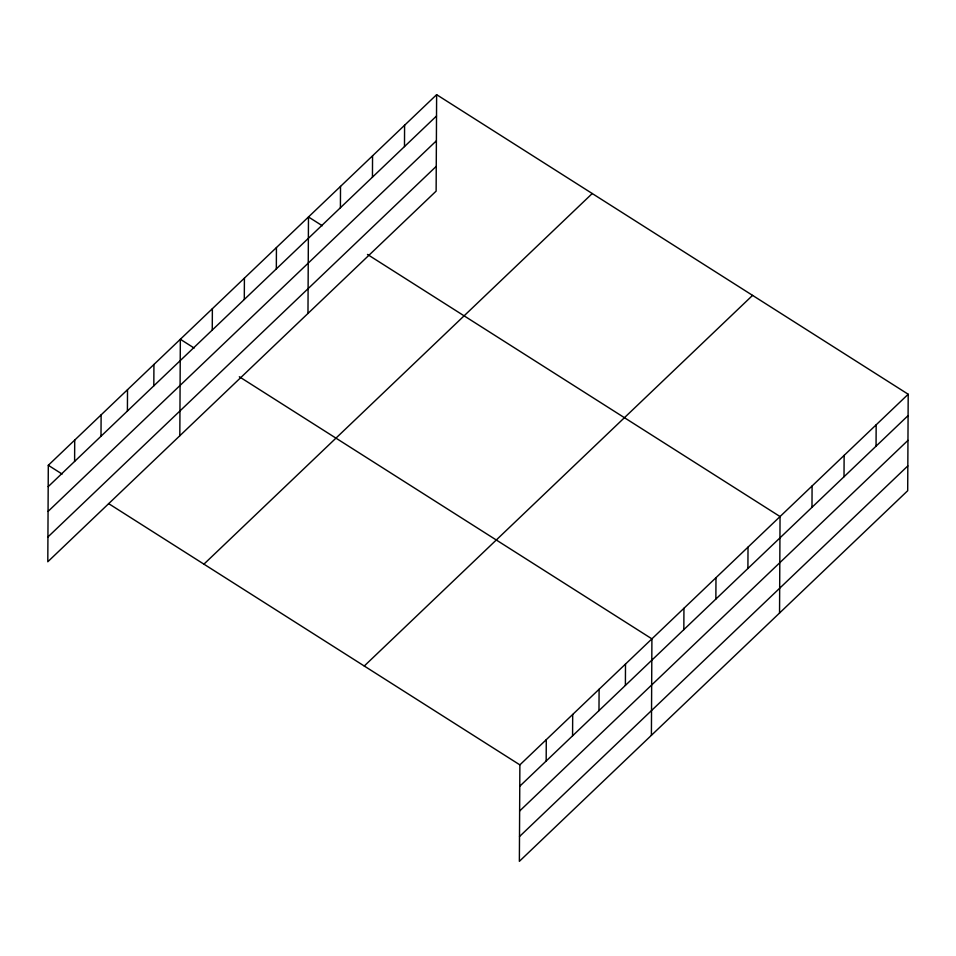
<?xml version="1.0" encoding="UTF-8"?>
<svg xmlns="http://www.w3.org/2000/svg" width="956" height="956" viewBox="0 0 956 956"><rect width="100%" height="100%" fill="white"/><g stroke="black" fill="none" stroke-linecap="round" stroke-linejoin="round"><path stroke-width="1.43" d="M436.629 94.668L48.302 465.285L47.8 561.758L436.127 191.128L436.629 94.668L908.2 394.242L907.698 490.715L519.371 861.332L519.873 764.872L908.2 394.242M74.604 461.437L74.711 440.083M101.001 436.235L101.121 414.88M127.411 411.032L127.518 389.678M153.82 385.83L153.928 364.475M179.824 435.745L180.337 339.272L194.14 348.044M212.256 330.047L212.375 308.704M244.294 299.467L244.413 278.124M276.332 268.899L276.439 247.544M307.975 313.437L308.477 216.964L322.291 225.736M340.408 207.739L340.515 186.396M372.446 177.171L372.553 155.816M404.484 146.591L404.591 125.236M546.175 761.024L546.282 739.669M572.572 735.821L572.692 714.467M598.982 710.619L599.101 689.264M625.391 685.416L625.499 664.062M651.406 735.319L651.908 638.859L239.323 376.748M683.827 629.634L683.946 608.279M715.865 599.054L715.984 577.711M747.903 568.485L748.022 547.131M779.546 613.023L780.048 516.551L367.463 254.439M811.979 507.325L812.086 485.983M844.017 476.745L844.124 455.403M876.055 446.177L876.162 424.823M48.194 486.64L436.51 116.011M48.063 511.424L436.39 140.795M47.931 536.961L436.247 166.344M203.927 564.148L592.242 193.53M364.26 666.009L752.575 295.38M519.765 786.226L908.092 415.597M519.634 811.011L907.961 440.381M519.502 836.548L907.83 465.919M48.302 465.285L62.104 474.057M108.542 503.561L519.873 764.872"/></g></svg>
